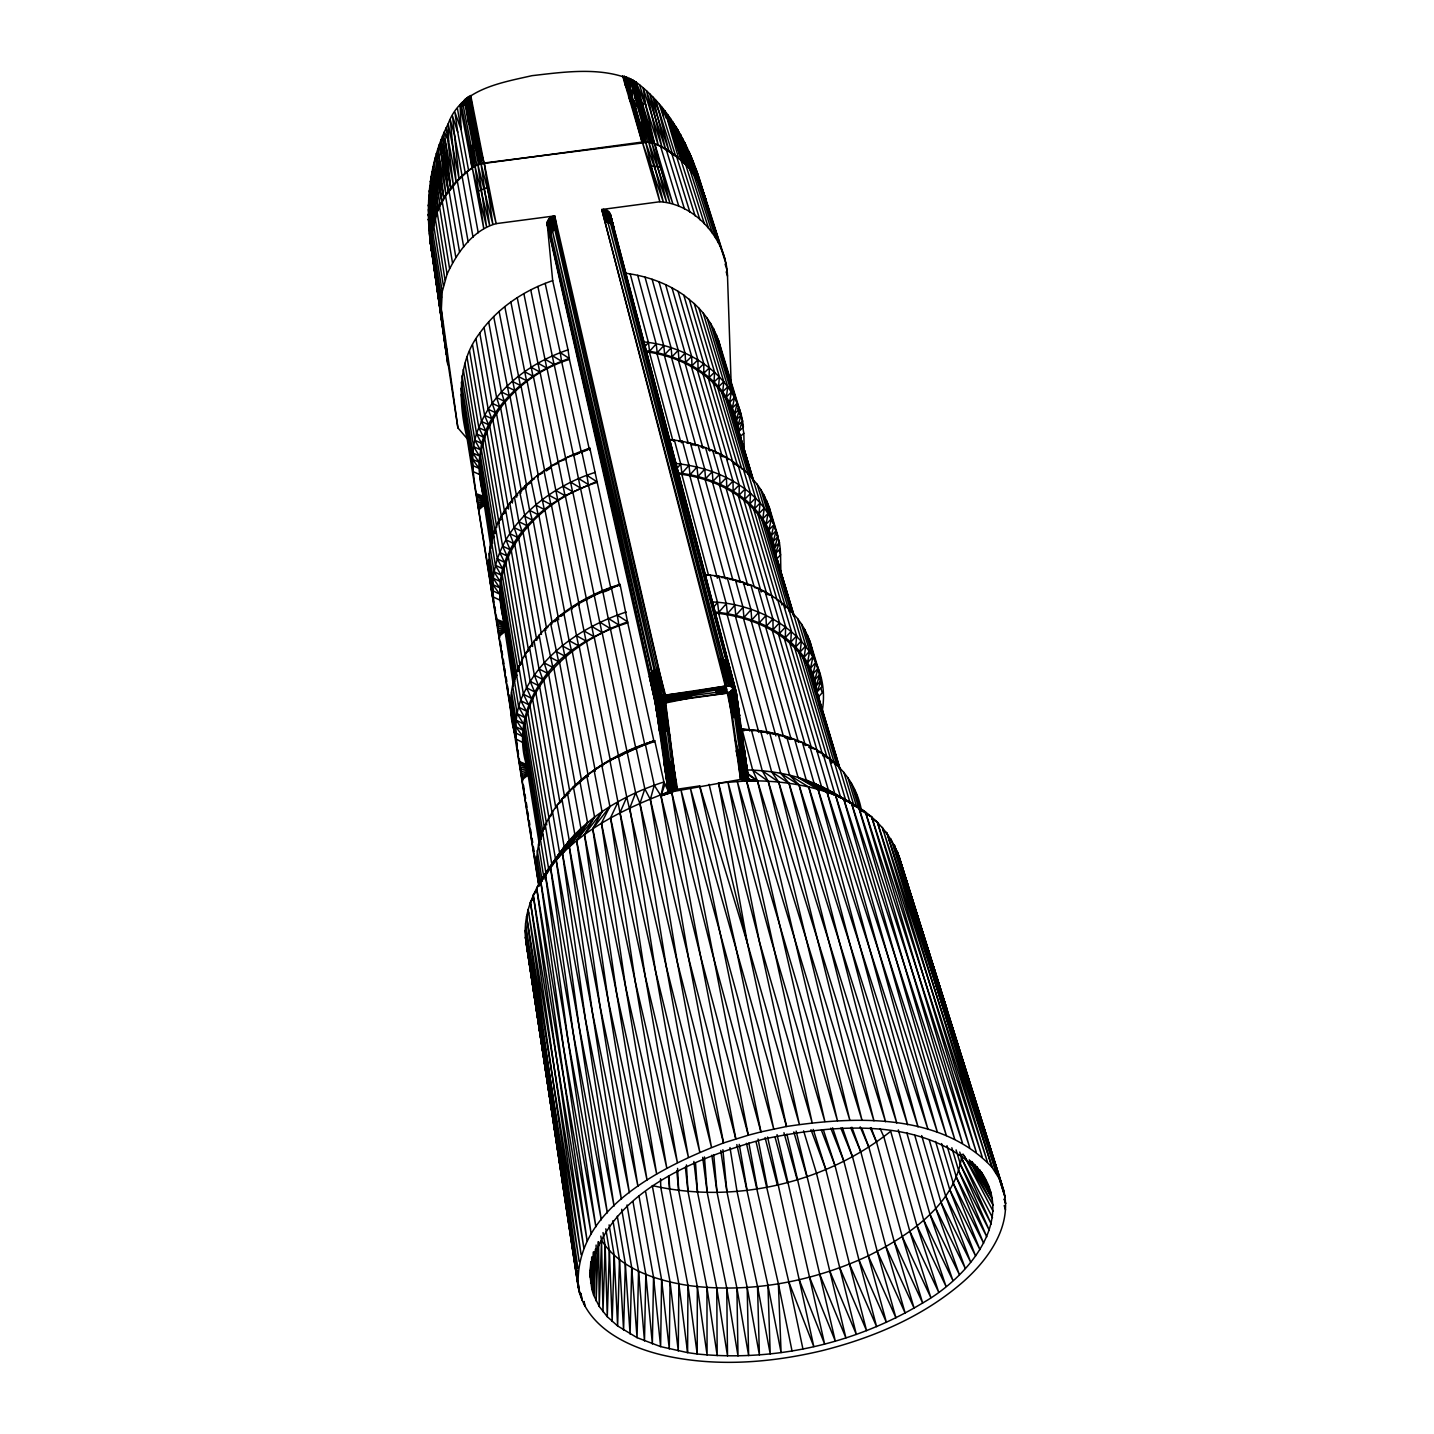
<?xml version="1.0" encoding="UTF-8"?>
<svg xmlns="http://www.w3.org/2000/svg" width="1434" height="1434" viewBox="0 0 1434 1434"><rect width="100%" height="100%" fill="white"/><g stroke="black" fill="none" stroke-linecap="round" stroke-linejoin="round"><path stroke-width="1.5" d="M540.044 840.27L527.855 765.057C507.044 697.085 568.456 640.962 627.733 622.84L620.062 584.391C557.647 602.943 493.117 662.132 514.788 733.419L515.218 736.915L499.014 636.445C495.465 602.477 482.344 567.828 493.224 534.201C507.994 491.288 548.093 462.071 589.858 448.197L619.56 585.95L620.062 584.391M539.399 885.674C521.564 813.508 593.604 758.658 654.764 740.786L663.888 781.978L668.907 792.285L740.553 779.451L746.558 780.938C804.205 779.433 878.074 796.712 899.369 857.568L947.39 1010.665L897.146 851.187L1001.9 1184.663L890.926 838.908L992.077 1167.348L999.301 1178.712M643.131 107.335L643.131 102.997M676.758 1170.736L678.694 1190.632L697.318 1286.621L697.211 1353.983C775.113 1361.941 855.704 1343.497 922.654 1302.986C965.835 1278.501 1016.168 1222.091 980.981 1171.614L986.251 1181.383L980.748 1171.972M822.202 711.192C833.333 646.662 769.664 604.019 712.178 601.957M476.769 164.856L478.508 164.175L465.136 99.304L465.1 104.664L476.769 164.856C447.229 182.584 426.902 217.914 431.921 252.796C424.554 209.543 428.121 163.279 448.233 123.754C460.637 89.016 500.663 82.831 531.942 75.679C565.821 71.808 604.467 66.018 635.925 81.989C674.93 111.458 695.544 158.618 706.801 204.883L697.462 173.819L697.982 180.325M600.81 1236.072L601.527 1240.428C620.492 1268.947 655.697 1280.347 687.944 1285.42L687.603 1352.638L697.211 1353.983L687.944 1285.42L669.624 1189.288L668.477 1176.005M462.089 175.808L454.56 135.101L450.312 119.882L456.12 181.76L448.627 141.124L444.379 131.803L450.742 188.069L440.919 140.173L440.83 150.893L445.956 194.683L437.872 148.867M594.088 1251.828L593.694 1295.296L599.251 1306.464L607.281 1316.717L617.624 1325.948L637.054 1337.653L660.626 1346.616L687.603 1352.638L678.856 1283.878L660.805 1187.603L660.518 1178.712M678.856 1283.878L678.282 1350.953L670.072 1281.996L652.273 1185.577C734.136 1204.345 824.944 1183.444 890.711 1131.283L916.953 1225.711L938.643 1292.088L909.801 1231.232L883.846 1136.821L880.207 1128.701M624.471 273.105C645.587 275.669 666.326 282.839 683.785 295.117L703.825 363.716L703.753 373.27C722.557 386.965 736.359 408.134 738.779 431.526L743.386 427.081C738.438 377.465 688.894 345.755 642.522 341.794M668.154 439.36C690.758 441.636 713.164 448.501 732.254 461.031L739.245 484.925L739.137 495.053C759.715 509.213 774.88 532.408 775.651 557.79M705.833 574.64C728.866 576.809 751.757 583.315 771.546 595.504L779.504 622.768L779.397 633.541C800.602 647.2 816.771 670.467 817.111 696.261M670.072 1281.996L669.284 1348.946L661.612 1279.773L645.676 1191.977M661.612 1279.773L660.626 1346.616L653.528 1277.21L638.972 1195.884M577.526 1281.548L525.418 937.244L578.35 1287.929C573.044 1209.579 662.042 1166.702 723.525 1142.952L688.553 957.948L660.949 795.798L663.888 781.978C628.325 793.45 594.142 812.182 569.262 840.539C547.985 868.538 522.496 899.745 525.418 937.244L578.35 1287.929C586.255 1326.629 626.533 1346.418 661.576 1354.879C714.114 1367.211 769.323 1363.142 821.485 1350.81C872.894 1337.958 923.442 1316.609 963.63 1281.404C988.653 1259.142 1012.225 1226.016 1003.8 1190.794L899.369 857.568L924.643 940.632M441.815 201.567L435.237 157.83L436.42 157.758L443.805 198.089L438.535 154.298L436.492 153.313L441.815 201.567L434.072 162.383L439.987 205.08L433.014 166.989L438.32 208.647L431.24 176.31L436.832 212.25L430.523 181.025L431.042 185.416M653.528 1277.21L652.362 1343.945L645.82 1274.324L633.003 1201.674M592.493 1256.758L591.866 1289.399L593.694 1295.296L595.379 1249.157M552.484 811.554L559.618 853.14L536.657 888.076L563.454 1047.107L595.881 1226.823L568.007 1040.026L545.279 874.005C574.55 832.258 622.141 809.529 668.334 791.927L655.75 705.116L656.79 700.706L660.357 697.067L665.501 695.149L725.335 686.115C729.942 685.237 735.929 687.711 736.305 692.927L739.586 715.745L732.595 717.717L741.36 779.361M431.24 245.501L429.77 237.578L447.767 364.523L446.673 348.767M645.82 1274.324L644.493 1340.969L638.542 1271.116L627.034 1204.972M638.542 1271.116L637.054 1337.653L631.713 1267.602L621.693 1209.292M631.713 1267.602L630.082 1334.05L625.349 1263.766L617.283 1216.193M625.349 1263.766L623.593 1330.143L619.488 1259.644L612.945 1220.657M619.488 1259.644L617.624 1325.948L614.164 1255.234L609.109 1224.869M590.754 1261.956L590.216 1277.12L591.866 1289.399L593.264 1252.097M614.164 1255.234L612.175 1321.467L609.378 1250.556L605.793 1228.83M603.015 1232.559L605.148 1245.608L602.979 1311.716L601.527 1240.428L599.251 1306.464L598.57 1241.719M609.378 1250.556L607.281 1316.717L605.148 1245.608M689.198 299.222L709.4 367.821L709.077 377.5L714.598 372.213L694.235 303.596L683.785 295.117M733.957 464.15L738.044 465.136L745.088 489.03L744.73 499.283L750.538 493.421L743.457 469.527L732.254 461.031M860.794 810.282L871.639 816.842L982.182 1156.88L882.412 827.4L992.077 1167.348C940.507 1112.569 855.13 1116.154 786.531 1126.497L747.401 943.231L718.488 783L746.558 780.938L748.584 779.755L736.305 692.927L728.597 663.404L724.385 659.873L719.312 659.317L601.778 209.507L659.855 201.746C696.135 204.13 726.536 240.195 727.504 276.045L731.197 384.993M598.265 1241.611L596.15 1300.979L596.114 1245.053M777.64 599.591L785.671 626.837L785.276 637.736L791.389 631.211L783.305 603.947L771.546 595.504L766.168 594.16M590.826 1261.795L590.216 1277.12L591.005 1261.687M590.7 1283.34L591.722 1257.044M441.941 315.032L431.777 247.096L432.566 229.781L437.191 212.555L447.085 274.181L442.228 291.694L441.349 309.278L457.894 427.87L467.126 438.643L538.861 886.104M467.126 438.643C458.772 403.617 456.496 363.143 479.798 333.047C497.437 308.113 523.966 290.385 552.682 280.634L547.107 222.682L549.527 218.165L554.671 215.817L666.326 701.602L727.307 693.16L732.595 717.717L730.121 694.755C738.671 693.124 732.81 688.177 727.916 693.554L727.683 691.869L726.662 693.088L691.6 697.641L665.681 702.965L676.723 789.345L671.757 792.5L660.949 795.798L654.263 785.24L645.3 744.013L609.862 760.289L620.008 812.702L645.246 976.429L677.368 1162.454L635.28 981.824L601.438 823.116L609.916 806.535L601.778 765.129L626.712 751.506L653.976 740.661L654.047 741.683L644.834 744.927L619.022 625.959M489.46 572.345L492.955 598.39L478.705 509.877C474.887 482.631 467.376 454.13 478.831 427.69C494.067 389.385 529.845 362.677 568.043 349.86L552.682 280.634M714.598 372.213L714.024 382L719.402 376.855L698.914 308.202L694.235 303.596M674.446 463.343C701.889 466.032 729.368 475.335 750.538 493.421L749.91 503.8L755.557 498.082L748.44 474.188L743.457 469.527M491.091 541.693L483.796 496.451C464.562 434.771 512.655 376.981 569.406 359.432L568.043 349.86M791.389 631.211L790.708 642.217L796.659 635.836L788.539 608.59L783.305 603.947M513.462 685.99L500.251 600.29L493.439 597.028C486.825 536.298 542.124 489.066 595.218 472.378M612.874 225.228L609.163 212.071L733.527 687.908L607.191 210.457L730.623 686.438L722.808 659.461L604.628 209.561L721.087 659.264L727.163 685.954L719.312 659.317L727.63 693.321C730.3 692.174 732.935 696.332 736.359 693.07L610.31 214.222L607.191 210.457L603.212 209.436L605.775 222.091L611.063 223.453L613.788 227.486L610.31 214.222L613.447 226.303L609.862 213.092L736.054 691.493M513.999 681.419L504.445 622.374C484.387 557.683 538.539 500.341 596.669 482.523M538.969 885.549L522.012 779.809C518.068 751.398 509.805 721.32 523.41 694.181C542.661 652.703 583.961 625.959 626.192 612.031M687.944 1285.42C749.211 1293.719 812.451 1281.853 868.251 1255.861C909.389 1235.319 956.173 1203.843 961.981 1154.262M438.535 154.298L439.342 144.493L448.286 191.349L442.586 135.943L445.866 144.314L453.359 184.878L446.261 127.734L446.727 132.071M719.402 376.855L718.559 386.768L723.812 381.749L703.216 313.06L698.914 308.202M750.538 493.421L755.557 498.082L754.66 508.568L760.163 502.993L733.563 414.085C720.406 377.662 682.459 356.367 645.587 351.706M796.659 635.836L795.673 646.985L801.463 640.729L770.148 536.083C756.202 498.351 715.709 478.042 677.69 473.829M676.723 789.345L665.43 704.56L656.557 705.295L655.93 704.13L659.622 731.358L655.75 705.116L547.089 223.919L549.957 236.054L551.929 231.376L556.894 228.651L554.671 215.817M723.812 381.749L722.664 391.751L727.791 386.857L707.105 318.151L703.216 313.06M755.557 498.082L760.163 502.993L758.944 513.587L764.322 508.12L757.116 484.226L748.44 474.188M601.778 209.507L725.335 686.115L665.752 696.332L659.497 699.81L665.358 731.304L673.675 790.743M801.463 640.729L800.136 651.986L805.8 645.838L797.591 618.61L788.539 608.59M665.358 731.304L662.347 704.972L666.272 699.111L726.536 688.069L715.423 688.177L716.498 693.877L726.429 691.564L726.178 690.041L715.978 690.829M590.414 1270.739C606.994 1192.568 694.809 1158.152 763.784 1139.044C835.466 1124.113 929.375 1115.24 982.864 1175.862L980.766 1171.936M727.791 386.857L726.339 396.967L731.358 392.163L710.583 323.421L707.105 318.151M760.163 502.993L764.322 508.12L762.763 518.821L768.015 513.462L760.791 489.568L757.116 484.226M805.8 645.838L804.115 657.202L809.636 651.179L801.409 623.951L797.591 618.61M565.821 458.002L579.408 452.768M655.75 705.116L649.459 676.579L652.111 671.56L658.385 668.441L553.237 216.104L496.164 223.632C472.682 230.067 456.801 253.065 447.085 274.181M731.358 392.163L729.565 402.362L734.495 397.648L713.648 328.87L710.583 323.421M764.322 508.12L768.015 513.462L766.097 524.27L771.259 519L764.017 495.088L760.791 489.568M809.636 651.179L807.557 662.651L812.97 656.7L804.725 629.49L801.409 623.951M734.495 397.648L732.344 407.937L737.184 403.295L734.656 413.673L739.424 409.084L736.502 419.517L741.199 415L718.506 340.216L713.648 328.87M771.259 519L768.965 529.881L774.019 524.683L768.015 513.462M812.97 656.7L810.497 668.262L815.803 662.418L812.917 674.052L818.133 668.262L814.781 679.967L819.925 674.249L809.869 641.052L804.725 629.49M594.16 595.325L619.488 584.929L602.674 590.88L570.893 607.819L578.583 645.784C539.041 670.359 511.956 718.398 526.547 765.254L539.417 844.895M726.662 693.088L726.429 691.564L716.247 692.335L666.272 699.111L665.161 700.294L663.87 704.775L675.145 789.901M654.263 785.24L650.337 799.491L677.278 962.053L711.497 1147.343L666.272 966.516L626.748 797.089L618.305 755.736M589.858 448.197L581.344 452.212L587.402 449.989M741.199 415L737.883 425.486L742.525 421.004L716.301 334.463M778.088 536.495L774.557 547.573L779.415 542.554L774.019 524.683L771.313 535.653L776.296 530.526L773.177 541.568L778.088 536.495L769.036 506.614L764.017 495.088M819.925 674.249L816.125 686.008L821.216 680.325L807.557 635.19M636.051 747.58L644.834 788.861L639.94 803.542L666.272 966.516L699.774 1152.076L655.589 971.302L620.008 812.702L626.748 797.089M658.098 704.381L657.847 703.395L665.394 704.13C654.764 707.231 658.618 698.914 666.021 697.659L725.622 687.28M672.349 791.855L660.877 705.134C660.698 702.624 664.498 698.25 666.523 700.617L691.6 697.641L691.08 694.594L690.543 691.923L665.501 695.149L664.301 696.153L690.812 693.196M602.262 633.254L635.656 792.823L639.94 803.542L677.278 962.053L723.525 1142.952L748.297 1135.208L700.043 954.219L660.949 795.798L664.91 784.273M663.96 731.43L659.371 704.417L662.114 700.348L666.272 699.111L662.024 701.154L659.532 705.241C677.583 850.954 708.719 994.694 735.821 1138.901L688.553 957.948L650.337 799.491L644.834 788.861M738.779 431.526L742.525 421.004M779.415 542.554L775.418 553.685L780.239 548.702L779.415 542.554L766.76 500.771M821.216 680.325L816.932 692.138L821.987 686.51L819.441 678.139M691.08 694.594L666.021 697.659L661.002 700.617L658.708 704.399L658.26 702.499L661.164 698.448M635.656 792.823L629.831 807.951L655.589 971.302L688.374 1157.113L645.246 976.429L610.543 817.756L618.162 801.678M436.994 212.626L439.575 206.944L449.577 268.481M439.396 206.998L445.58 196.064L455.833 257.385M744.497 779.809L732.828 693.715L728.149 693.841L729.135 692.497M551.265 815.57L548.559 817.972L555.603 859.575L552.144 866.064L545.189 824.46M609.862 760.289L594.07 770.219L602.047 811.662L592.726 828.744L616.656 993.439L647.039 1180.003L608.052 999.606L576.647 840.754L587.546 822.632L579.838 781.136L586.739 775.561L594.572 817.039L584.463 834.642L608.052 999.606L637.933 1186.276L599.968 1005.969L569.316 847.082L580.967 828.44L573.403 786.908L585.879 777.228M666.021 697.659L659.497 699.81L656.521 704.237L668.585 792.124L660.949 795.798L671.058 792.518L667.061 762.046M536.782 889.725L533.233 895.174L583.781 1247.795L528.196 909.407L579.175 1261.597L525.597 923.496L577.382 1275.023L525.22 930.415L577.938 1268.373L526.601 916.469L528.788 912.849M666.864 731.143L662.347 704.972L660.447 702.14L660.5 700.366L662.92 698.627L662.114 700.348L659.497 699.81M532.767 898.58L530.419 902.291L581.128 1254.732L526.601 916.469M579.838 781.136L580.913 781.44L567.416 792.859L574.855 834.409L562.486 853.606L585.413 1019.233L614.075 1206.102L579.013 1026.063L550.459 867.086L564.171 846.777L556.948 805.209L561.16 801.714M567.685 794.382L561.931 798.971L569.262 840.539L556.213 860.275L579.013 1026.063L607.353 1212.931L573.206 1033.018L545.279 874.005L564.171 846.777M559.618 853.14L540.672 881.014L563.454 1047.107L591.167 1233.832L559.529 1054.223L533.233 895.174L536.925 889.976M445.4 196.1L457.428 180.935L467.072 171.919L478.239 232.756M555.603 859.575L540.672 881.014L568.007 1040.026L601.294 1219.85L573.206 1033.018L550.459 867.086L569.262 840.539M542.608 879.616L536.657 888.076L587.115 1240.822L530.419 902.291L532.964 898.742M544.992 876.228L548.577 871.155M574.855 834.409L556.213 860.275L585.413 1019.233L621.424 1199.362L592.403 1012.529L569.316 847.082L587.546 822.632M580.967 828.44L562.486 853.606L592.403 1012.529L629.383 1192.747L599.968 1005.969L576.647 840.754L594.572 817.039M673.442 441.331L674.374 440.077L668.907 440.202M602.047 811.662L584.463 834.642L616.656 993.439L656.664 1173.908L625.744 987.506L601.438 823.116M471.822 131.838L469.581 119.47L473.794 115.58M609.916 806.535L592.726 828.744L625.744 987.506L666.792 1168.065L635.28 981.824L610.543 817.756M735.463 717.179L731.555 694.504L728.364 694.199L729.637 692.909L734.961 693.715L747.562 780.598L757.457 780.885L862.031 1120.33L778.716 782.086L771.617 771.833L760.629 731.089L740.733 729.261C791.532 730.336 852.316 755.646 861.637 811.519M459.561 252.061L448.985 190.865L452.947 185.811L463.684 246.917M681.437 442.765L682.494 441.421L688.965 465.369L690.041 474.726C707.5 478.275 724.493 484.817 739.137 495.053L745.088 489.03M691.349 696.099L666.523 700.617C660.321 705.689 664.784 691.278 665.681 702.965L661.002 700.617L662.418 704.417M713.756 606.958L717.538 602.459L710.242 575.052L704.345 574.944M745.913 780.49L733.473 693.518L730.784 690.794L736.359 693.07L739.514 715.924L735.732 691.797L748.261 780.204L757.457 780.885L837.456 1120.671L737.255 781.315L812.164 1122.732L759.375 941.529L718.488 783M714.974 576.109L718.882 576.307L726.267 603.696L718.793 612.354L714.383 611.906M676.472 468.99L680.738 464.042L674.374 440.077M664.802 697.426L665.752 696.332M644.422 347.118L648.455 342.565L630.207 273.894M721.481 577.472L727.307 577.956L734.782 605.309L727.432 613.68L718.793 612.354L717.538 602.459M688.965 465.369L681.921 473.31L677.78 472.808M665.286 698.716L660.877 705.134M729.709 579.336L735.463 579.981L743.045 607.335L735.821 615.401L727.432 613.68L726.267 603.696M818.456 696.942L822.238 692.747L820.965 688.571M637.7 275.31L656.198 343.945L649.566 351.258L643.705 350.434M686.832 442.998L690.417 443.142L696.978 467.09L690.041 474.726L681.921 473.31L680.738 464.042M735.75 581.308L743.35 582.383L751.022 609.719L743.941 617.516L735.821 615.401L734.782 605.309M743.421 583.871L750.932 585.162L758.676 612.461L751.739 620.008L743.941 617.516L743.045 607.335M691.457 444.755L698.125 445.257L704.757 469.187L697.946 476.536L696.978 467.09M754.463 587.546L758.174 588.263L765.989 615.562L759.231 622.876L751.739 620.008L751.022 609.719M645.013 277.103L663.781 345.719L657.22 352.728L649.566 351.258L648.455 342.565M761.4 590.916L765.057 591.722L772.944 619.004L766.348 626.102L759.231 622.876L758.676 612.461M779.504 622.768L773.069 629.651L766.348 626.102L765.989 615.562M785.671 626.837L779.397 633.541L773.069 629.651L772.944 619.004M457.894 427.87L448.197 364.469M701.172 447.265L705.564 447.713L712.268 471.643L705.6 478.723L704.757 469.187M652.111 279.254L671.13 347.853L664.695 354.592L657.22 352.728L656.198 343.945M708.378 449.953L712.716 450.545L719.51 474.457L712.967 481.286L712.268 471.643M715.297 453.019L719.581 453.718L726.429 477.63L720.029 484.226L719.51 474.457M776.977 558.615L780.58 554.922L780.239 548.702M658.995 281.763L678.246 350.362L671.919 356.833L664.695 354.592L663.781 345.719M721.876 456.406L726.088 457.213L733.007 481.107L726.769 487.506L726.429 477.63M739.245 484.925L733.15 491.109L733.007 481.107M665.125 698.286L663.1 701.728L665.43 703.718L658.152 701.441M478.705 509.877L484.997 504.535M665.627 284.631L685.093 353.212L678.891 359.432L671.919 356.833L671.13 347.853M468.183 241.97L457.285 180.953L462.089 176.31L473.041 237.237M735.499 691.959L728.508 694.576L732.864 694.235M671.99 287.804L691.654 356.385L685.595 362.39L678.891 359.432L678.246 350.362M678.049 291.317L697.91 359.898L691.977 365.706L685.595 362.39L685.093 353.212M703.825 363.716L698.035 369.327L691.977 365.706L691.654 356.385M543.289 834.427L540.098 837.51L546.211 874.74M709.4 367.821L703.753 373.27L698.035 369.327L697.91 359.898M499.014 636.445L505.718 630.978M674.607 126.21L686.976 165.878L684.305 163.135L671.937 123.414L673.03 122.356L686.976 165.878L693.267 173.299L712.304 233.007M739.209 437.621L743.798 433.229L742.131 422.905M730.659 694.307L729.386 694.056L735.122 691.331C728.687 690.13 732.72 689.521 734.961 693.715L746.558 780.938L824.873 1121.496L771.295 940.256L727.898 782.014L759.375 941.529L799.365 1124.399L747.401 943.231L699.667 785.904L677.547 789.184L672.779 761.49L675.934 789.578L671.237 761.705L674.392 790.295L669.75 761.866L672.976 791.263L668.334 761.974L671.757 792.5L711.712 950.867L760.952 1131.91L786.531 1126.497L690.292 787.804L760.952 1131.91L748.297 1135.208L680.989 790.009L773.715 1129.006L735.445 945.364L699.667 785.904M522.012 779.809L529.218 774.235M554.797 621.711L557.844 618.95L556.984 618L569.423 609.701M478.49 508.443L484.889 503.818M521.815 663.512L518.714 666.147L523.41 694.181L528.554 704.668L520.793 700.67L516.15 672.618M727.02 692.443L729.386 692.694M496.11 531.871L493.224 534.201L497.311 558.812L502.545 568.706L500.072 581.487L500.251 600.29M561.106 616.315L564.369 613.68M498.763 634.85L505.593 630.171M528.626 650.803L525.4 653.348L530.186 681.365L534.577 691.869L526.529 687.746L521.797 659.712M466.946 171.901L474.941 166.021L484.226 162.992L496.164 223.632L480.999 163.619L489.586 225.335L474.941 166.021L483.742 228.508L472.252 167.76L486.538 226.751L477.881 164.641L492.812 224.278L484.226 162.992L648.76 142.181L654.746 143.741L672.671 203.252L651.843 142.755L666.487 201.692L645.569 141.984L659.855 201.746L642.342 142.217L663.189 201.513L648.76 142.181L669.678 202.266L654.603 143.812L660.59 146.393L678.694 205.904M501.416 519.233L498.423 521.492L502.581 546.067L507.044 555.98L502.545 568.706L495.411 565.247L491.36 540.618M532.803 644.583L529.487 647.092L534.344 675.073L538.395 685.577L530.186 681.365M521.725 778.035L529.074 773.338M504.804 513.014L501.739 515.236L505.933 539.793L510.056 549.706L507.044 555.98L499.695 552.413L495.572 527.82M539.148 637.27L534.075 640.944L539.005 668.907L542.715 679.375L534.344 675.073M431.777 247.096L448 364.666M508.658 506.919L505.521 509.088L509.787 533.609L513.569 543.504L510.056 549.706L502.581 546.067M586.739 775.561L601.778 765.129M478.221 506.811L484.746 502.993M546.175 470.961L551.265 467.52L550.979 466.193L558.382 463.2L540.188 372.858M512.96 500.932L509.769 503.065L514.089 527.551L517.566 537.409L513.569 543.504L505.933 539.793M710.242 575.052L704.757 575.339M717.609 577.167L718.882 576.307M725.855 578.906L727.307 577.956M539.13 634.939L544.131 662.884L552.861 667.402L544.651 629.096L548.182 626.783M662.347 704.972L663.655 702.015L664.928 702.66M576.773 605.112L571.306 608.661L570.893 607.819M431.616 241.342L441.349 309.278M517.728 495.124L514.447 497.186L518.839 521.653L522.048 531.458L517.566 537.409L509.787 533.609M498.476 633.039L505.449 629.275M549.742 657.023L558.651 661.666L550.602 623.432L557.844 618.95M728.741 693.214L734.692 690.74L731.143 690.381L734.047 693.339L736.682 716.91M514.089 527.551L522.048 531.458L526.959 525.669L519.574 491.468L526.278 487.488L525.113 485.947L530.239 483.079M431.867 235.57L431.401 241.486L441.188 303.434M660.949 795.798L669.857 792.482L665.053 762.028L668.907 792.285L660.949 795.798L669.337 792.393L657.346 705.331L670.431 792.518L660.949 795.798L668.172 791.711L663.978 761.812L668.585 792.124M521.42 776.027L528.913 772.334M478.078 191.134L487.452 187.424M432.566 229.781L431.67 235.696L441.493 297.573M592.17 596.365L578.404 603.122L586.022 640.998L578.583 645.784L569.119 640.622L563.759 612.784M534.541 478.813L531.028 480.641L538.108 514.663L526.959 525.669L518.839 521.653M623.736 754.141L618.663 756.686L594.268 637.413M477.952 504.983L484.62 502.097M525.113 485.947L529.63 510.361L538.108 514.663L544.293 509.5L537.338 475.568L542.697 472.987M482.075 159.658L473.578 121.065L471.607 117.212L472.378 121.46L471.248 121.998L479.225 163.243M433.677 223.991L432.351 229.888L442.228 291.694M627.106 752.438L635.854 748.512L610.526 629.436M551.265 467.52L543.988 470.746L550.853 504.589L544.293 509.5L535.653 505.037M498.19 631.068L505.306 628.289M573.457 455.546L579.372 453.054M604.323 591.794L609.342 589.732M637.646 747.795L643.041 745.644M521.098 773.876L528.752 771.259M565.785 459.203L558.256 461.945L564.996 495.608L550.853 504.589L542.034 499.928M660.59 146.393L676.507 156.27L695.096 215.853M665.788 700.079L662.544 701.441L663.512 703.467L665.43 703.718M645.3 744.013L654.764 740.786M665.43 704.56L662.777 703.359L662.024 701.154L663.046 700.975L661.217 699.738L659.873 701.047L660.823 704.435M478.508 164.175L642.073 142.074C658.511 140.908 672.564 153.133 684.305 163.135L664.892 110.956L678.551 157.955M477.665 503.065L484.459 501.129M465.136 99.304L468.864 124.256L466.964 103.929L468.9 103.32L467.896 97.154L470.872 102.889L482.111 163.171L476.608 142.97L480.282 163.601L474.636 143.579M689.933 212.232L671.488 152.685L666.003 149.423L681.222 160.142L689.611 168.674L708.557 228.347M497.867 629.006L505.144 627.25M442.192 201.477L452.499 262.87M790.421 739.424L784.541 737.327L786.674 736.807L798.075 777.443L818.097 789.507L927.977 1129.418L835.663 795.583C809.941 777.103 777.927 770.703 746.827 769.915M716.247 692.335L726.644 689.413L715.709 689.431M818.097 789.507L907.614 1124.758L799.025 784.972L789.56 775.185L778.286 734.513L759.07 731.286L760.629 731.089M520.757 771.635L528.572 770.13M789.56 775.185L808.74 787.033L896.77 1123.037L789.023 783.322L780.741 773.32L769.592 732.613L767.853 732.899L778.286 734.513M527.855 765.057L519.305 761.49M527.963 765.899L519.538 763.175M528.088 766.849L519.807 765.093M528.25 767.907L520.094 767.172M528.411 769L520.417 769.377M504.445 622.374L496.469 619.291M504.571 623.216L496.702 620.94M504.696 624.149L496.971 622.804M504.84 625.152L497.257 624.812M504.983 626.192L497.562 626.891M483.796 496.451L476.321 493.744M483.903 497.275L476.554 495.375M484.029 498.172L476.805 497.168M484.172 499.14L477.074 499.086M484.316 500.125L477.361 501.075M699.935 219.76L681.007 160.178L685.577 164.283L704.417 223.937M729.888 693.142L734.011 693.966L737.739 716.642M771.617 771.833L789.023 783.322L873.951 1120.814L768.194 781.261L762.261 770.757L751.416 729.978L750 730.067L753.621 730.551M689.611 168.674L685.362 164.301M650.839 165.806L660.554 166.971M678.874 441.385L682.494 441.421M742.274 748.781L747.096 780.777L757.457 780.885L752.689 770.076L742.005 729.243M693.267 173.299L696.548 178.103L715.656 237.883M624.83 84.947L624.292 76.253L627.949 82.76L635.567 84.086L652.846 143.006L632.735 79.838L633.469 93.21M747.096 780.777L743.117 748.512L747.956 780.419L757.457 780.885L746.146 772.263M696.548 178.103L699.433 183.122L718.613 242.938M730.3 693.697L732.147 693.913L730.354 691.869L735.033 692.981L732.38 689.969L730.354 691.869L735.409 692.819M740.733 729.261L751.416 729.978M740.661 730.3L744.336 730.623M699.433 183.122L704.022 193.608L724.977 259.034M747.956 780.419L743.708 748.243L748.476 779.988L757.457 780.885L745.895 773.141M714.275 612.945C755.216 616.638 801.445 637.736 813.526 680.361L840.234 769.431M759.07 731.286L769.592 732.613M748.476 779.988L744.049 748.01L748.584 779.755L757.457 780.885L748.512 779.307L745.608 774.36M664.462 703.61L658.26 702.499M757.457 780.885L748.512 779.307M778.429 735.301L786.674 736.807M721.159 248.154L701.692 188.248L705.707 199.039L707.84 210.189M629.831 100.989L631.014 101.24L642.342 139.654M784.541 737.327L792.679 739.048M567.416 792.859L569.119 793.253M703.771 193.554L705.707 199.039M796.372 741.055L802.395 742.489L814.028 783.054L843.819 799.168L954.721 1139.223L858.733 807.378L814.028 783.054M573.403 786.908L574.765 787.266M803.757 744.3L809.672 745.841L821.413 786.37L843.819 799.168L937.424 1132.322L827.077 792.357L806.249 780.06L794.723 739.46M808.776 747.311L816.538 749.534L828.368 790.026L865.437 811.967L976.249 1152.022L877.303 821.987L871.854 818.617M817.237 751.757L822.973 753.531L834.893 793.988L840.916 798.254L828.924 757.815L823.277 755.951M666.147 702.409L665.663 701.172L665.896 702.66L664.211 702.302L665.537 703.323M830.716 761.078L834.409 762.386L845.827 800.674M664.749 702.965L658.78 700.599L659.371 704.417M734.567 693.16L730.175 692.514L731.412 694.11M491.002 548.433L479.673 474.546L473.274 471.678L461.856 400.606M461.067 388.291L472.521 459.274L478.974 462.214L479.673 474.546M463.272 369.524L474.905 440.31L481.573 443.357L478.974 462.214L472.844 452.965L461.354 382.071M462.089 375.798L473.632 446.637L480.211 449.667L474.905 440.31M472.844 452.965L479.35 455.958L473.632 446.637M467.018 357.066L478.831 427.69L485.714 430.845L481.573 443.357L476.626 433.982L464.921 363.286M476.626 433.982L483.401 437.083L478.831 427.69M469.563 350.918L481.501 421.453L488.51 424.679C504.66 392.504 535.814 370.008 569.316 358.428L560.246 352.674L545.189 283.376M472.539 344.841L484.62 415.304L491.754 418.603L488.187 409.246L475.963 338.872M488.187 409.246L495.465 412.651L492.185 403.33L479.798 333.047M492.185 403.33L499.624 406.826L496.612 397.559L484.047 327.364M496.612 397.559L504.212 401.179L501.452 391.966L488.671 321.861M501.452 391.966L509.213 395.712L493.69 316.555M488.743 559.816L492.722 584.48L499.624 587.815L493.117 578.099L489.119 553.452M497.311 558.812L504.535 562.325L499.695 552.413M489.998 547.035L494.013 571.682L501.058 575.106L495.411 565.247M493.117 578.099L500.072 581.487L494.013 571.682M506.686 386.553L514.609 390.46L499.086 311.447M512.279 381.372L520.381 385.423L504.804 306.589M524.019 515.917L532.337 520.076L529.63 510.361M523.607 742.937L516.294 739.173L511.777 711.103M518.248 376.407L526.511 380.655L510.863 301.982M798.075 777.443L827.077 792.357L918.029 1126.909L808.74 787.033M539.005 668.907L547.555 673.317L544.131 662.884M523.41 694.181L531.297 698.25L526.529 687.746M628.558 96.849L633.774 100.505L636.248 106.528M514.107 679.107L518.714 707.177L526.368 711.121L520.793 700.67M512.583 685.595L517.154 713.666L524.719 717.574L518.714 707.177M511.597 692.066L516.15 720.137L523.607 724.009L517.154 713.666M511.131 698.483L515.666 726.572L523.069 730.39L516.15 720.137M806.249 780.06L835.663 795.583L946.35 1135.603L851.509 803.112L828.368 790.026M555.783 651.341L564.871 656.127L556.984 618M524.557 371.711L532.982 376.156L517.226 297.645M562.253 645.874L571.539 650.839L569.119 640.622M548.774 495.088L557.772 499.946L550.979 466.193M531.172 367.283L539.74 371.962L523.858 293.612M555.836 490.518L564.996 495.608L596.58 481.519L586.9 475.317L581.648 451.118M576.36 635.638L586.022 640.998L610.239 628.468L627.644 621.818L617.301 615.132L611.278 587.456M821.413 786.37L851.509 803.112L962.501 1143.185L865.437 811.967L852.244 804.582M867.767 814.691L871.639 816.842L969.689 1147.451L858.733 807.378L834.893 793.988M871.764 818.922L877.303 821.987L987.452 1161.988L886.947 833.046L883.308 830.644M883.111 830.895L886.947 833.046L996.021 1172.94L894.332 844.967L945.024 1004.427M538.073 363.161L546.784 368.072L530.741 289.865M583.961 630.924L593.784 636.499L586.219 598.731M563.221 486.234L572.524 491.575L547.143 369.004M591.884 626.497L601.868 632.322L572.901 492.507M545.243 359.325L554.08 364.505L537.875 286.459M570.875 482.272L580.322 487.865L573.618 454.399M600.111 622.374L610.239 628.468L602.674 590.88M552.646 355.829L561.608 361.296L560.246 352.674M578.78 478.615L588.352 484.513L586.9 475.317M608.59 618.592L618.843 624.973L617.301 615.132M780.741 773.32L799.025 784.972L885.531 1121.711L778.716 782.086L762.261 770.757M666.595 702.194L666.326 701.602M752.689 770.076L768.194 781.261L849.86 1120.295L746.558 780.938L741.235 749.068L745.232 780.114L739.998 749.355L743.744 779.576L731.555 694.504M544.651 629.096L546.049 630.153M661.612 698.842L665.896 702.66M550.602 623.432L551.731 624.453M639.833 112.587L638.704 104.664L643.31 108.984L652.775 140.89M519.574 491.468L521.008 493.063M662.92 698.627C667.294 706.532 664.605 694.952 662.562 700.652L661.504 701.71L663.87 704.775L668.405 730.946M468.559 170.234L461.031 129.454L460.117 104.718L461.623 106.6L473.507 166.577L470.89 145.246L462.501 101.832M700.186 182.835L705.152 197.802L698.071 180.953L689.503 168.728L675.575 126.317L678.031 130.369L691.869 171.65L680.397 134.491L680.684 138.919M515.666 726.572L523.069 736.717L515.72 732.917L511.185 704.829M492.722 584.48L499.677 594.106L492.83 590.79L488.869 566.125M472.521 459.274L479.081 468.416L472.664 465.512L461.228 394.493M732.828 693.715C728.454 688.195 740.016 693.07 728.597 695.006L740.553 779.451L737.148 749.892L742.167 779.361L738.635 749.641L742.973 779.433M744.246 772.03L741.826 765.505M964.347 1155.965L993.099 1205.08L969.241 1159.837M970.657 1161.181L992.382 1198.967L973.65 1163.601M975.012 1164.605L991.019 1192.945L977.432 1167.473M979.547 1170.072L988.976 1187.083L979.53 1169.481M963.182 1154.155L993.135 1211.318M959.74 1152.058L961.658 1158.403L992.507 1217.627M956.084 1149.889L960.529 1164.659L991.235 1223.991L961.658 1158.403M951.817 1147.756L958.754 1170.951L989.335 1230.39L960.529 1164.659M946.978 1145.658L956.37 1177.26L986.789 1236.807L958.754 1170.951M941.564 1143.561L953.395 1183.57L983.652 1243.224L956.37 1177.26M935.595 1141.446L949.81 1189.826L979.906 1249.606L953.395 1183.57M929.34 1140.155L945.651 1196.064L975.586 1255.951L949.81 1189.826M921.668 1135.585L940.937 1202.212L970.71 1262.243L945.651 1196.064M649.387 142.163L629.401 78.081L647.594 141.948M914.749 1135.226L935.685 1208.27L965.297 1268.445L940.937 1202.212M906.754 1132.609L929.931 1214.222L959.346 1274.539L935.685 1208.27M673.46 126.497L673.03 122.356L686.976 165.878L667.688 114.666L681.491 160.5L664.892 110.956M537.338 475.568L538.037 477.002M898.329 1129.884L923.675 1220.047L952.911 1280.526L929.931 1214.222M625.959 82.831L622.625 75.877L642.073 142.074L624.292 76.253M916.953 1225.711L946.01 1286.388L923.675 1220.047M870.994 1127.662L876.568 1142.163L902.219 1236.574L930.845 1297.627L909.801 1231.232M466.964 103.929L466.498 98.175L468.9 103.32L480.336 162.4M861.942 1128.594L868.914 1147.308L894.242 1241.719L922.654 1302.986L902.219 1236.574M851.886 1127.214L860.92 1152.237L885.907 1246.666L914.103 1308.149L894.242 1241.719M842.35 1127.662L852.567 1156.933L877.232 1251.38L905.177 1313.114L885.907 1246.666M481.501 421.453L485.714 430.845L488.51 424.679L484.62 415.304M832.598 1127.823L843.927 1161.397L868.251 1255.861L895.945 1317.864L877.232 1251.38M629.239 97.189L631.014 101.24M823.349 1129.813L835.018 1165.591L859.002 1260.092L886.409 1322.381L868.251 1255.861M870.33 1127.913L876.568 1142.163M813.221 1129.418L825.841 1169.517L849.484 1264.071L876.604 1326.647L859.002 1260.092M860.185 1126.855L868.914 1147.308M803.596 1130.834L816.466 1173.173L839.75 1267.764L866.566 1330.662L849.484 1264.071M672.259 153.241L659.819 113.286L653.008 97.154L665.484 148.993L646.573 90.88L658.242 145.264L645.694 105.184L635.925 81.989L635.567 84.086L634.366 80.878L633.756 83.513L631.085 78.906L631.856 83.1M796.139 1131.103L829.82 1271.187L856.331 1334.409L839.75 1267.764M850.649 1127.572L860.92 1152.237M786.89 1134.115L819.728 1274.324L845.899 1337.886L829.82 1271.187M629.92 82.849L627.698 77.364L627.949 82.76L645.766 141.858L641.482 121.765M840.844 1128.02L852.567 1156.933M777.049 1134.635L809.511 1277.138L835.305 1341.077L819.728 1274.324M830.806 1128.199L843.927 1161.397M767.584 1137.019L799.186 1279.666L824.604 1343.981L809.511 1277.138M756.041 1141.679L788.79 1281.871L813.795 1346.598L799.186 1279.666M821.395 1130.135L835.018 1165.591M666.147 118.108L662.024 107.353L663.046 115.634L675.468 155.535M638.704 104.664L651.538 140.962M643.472 122.015L651.144 142.522L645.408 122.428M810.981 1129.705L825.841 1169.517M472.378 121.46L471.069 117.731L471.248 121.998L470.549 118.269M647.272 123.001L654.478 143.597L645.694 105.184L639.6 84.875M643.328 133.434L631.211 98.48L643.472 139.994M680.397 134.491L694.092 174.679L684.878 142.916L685.04 147.379M647.809 122.266L651.986 134.635M702.821 190.901L690.847 155.947L690.937 160.214M659.102 103.84L663.046 115.634M689.216 155.84L688.965 151.556L699.81 184.197L690.847 155.947L691.17 160.25M638.686 127.25L642.88 139.833M626.264 87.51L625.977 76.755L627.949 82.76M696.368 175.79L695.956 169.32L704.058 194.325M692.658 160.375L701.405 187.513M726.249 264.627L705.456 198.985M637.431 121.747L643.92 141.894L639.474 121.675M465.261 172.958L457.733 132.215L452.535 116.046L459.041 178.73L448.233 123.754L448.627 141.124M697.462 173.819L705.152 197.802M725.102 264.089L727.092 270.309M726.178 271.886L727.504 276.045M642.988 139.636L630.584 98.014L643.31 139.869M695.956 169.32L706.801 204.883M682.692 138.668L694.092 174.679M907.417 887.682L902.721 872.822L905.947 883.452M925.486 945.006L927.493 951.369M932.853 968.362L937.531 983.222M940.202 991.719L947.569 1015.075M951.584 1027.802L957.607 1046.838M962.949 1063.759L967.627 1078.565M970.298 1087.026L1005.037 1197.031L949.147 1017.064M733.563 414.085L754.051 482.111M770.148 536.083L794.328 616.387M603.212 209.436L607.227 222.127M704.829 200.384L706.747 206.442M901 864.075L1003.8 1190.794M677.135 129.114L689.503 168.728L678.031 130.369M670.395 118.466L671.937 123.414M688.965 151.556L698.071 180.953L684.878 142.916L685.255 147.182M954.202 1036.424L956.173 1042.841M962.77 1064.243L964.741 1070.678M970.011 1087.797L973.31 1098.498M925.952 944.881L948.932 1019.323M666.183 149.387L684.448 208.916M1004.194 1205.582L1005.503 1209.866M609.898 222.808L605.955 209.902L608.608 222.36M854.144 788.736L860.579 809.941M737.685 408.26L739.586 414.534M851.258 783.072L858.966 808.543M856.492 794.561L859.109 804.564M809.869 641.052L812.953 653.115M769.036 506.614L772.711 522.711M718.506 340.216L721.589 352.029M779.379 550.925L780.58 554.922L780.938 577.346M847.835 777.587L856.815 807.306M654.478 143.597L635.925 81.989L637.216 103.589M843.873 772.299L853.481 804.151M811.662 674.5L850.237 803.363M753.083 480.3L735.391 419.875M793.127 613.842L771.994 541.927M815.48 688.445L838.998 766.903M731.286 408.421L753.119 481.322M767.817 530.383L793.307 615.455M809.278 668.782L839.159 768.499M742.041 446.44L743.923 452.732M746.433 461.121L748.315 467.412M785.025 590.109L786.943 596.49M819.459 705.116L821.359 711.479M728.526 402.9L750.323 475.765M764.985 524.826L791.066 612.013M806.374 663.225L836.847 765.093M725.335 397.559L748.351 474.69M761.687 519.431L788.951 610.884M802.95 657.847L834.606 763.981M721.714 392.396L745.25 471.643M757.905 514.25L785.707 607.819M799.025 652.667L831.845 763.103M717.645 387.449L741.719 468.828M753.675 509.285L781.978 604.987M794.615 647.72L827.293 758.192M713.164 382.735L737.721 466.247M748.996 504.553L777.138 600.272M789.722 643.006L822.847 755.664M708.288 378.289L732.684 461.784M743.87 500.09L772.478 597.942M784.344 638.56L817.29 751.291M721.087 659.264L728.938 686.079L722.808 659.461M793.827 1131.928L806.876 1176.543M656.091 100.452L668.925 151.054L649.853 93.981L661.916 147.057L643.149 87.832L645.694 105.184M703.001 374.095L727.845 459.722M738.349 495.895L766.742 593.784M778.537 634.42L811.25 747.186M612.067 224.26L608.267 211.174L611.063 223.453M654.962 669.642L661.952 696.189L656.629 668.943L551.875 216.606L654.962 669.642L660.357 697.067L549.527 218.165L652.111 671.56L657.722 699.362L547.86 220.28L656.127 702.158L547.107 222.682L549.957 236.054M697.372 370.187L722.001 455.815M732.416 492.005L761.203 592.045M772.281 630.566L805.37 745.537M724.385 659.873L732.182 687.065L725.801 660.5M691.385 366.602L715.799 452.23M726.124 488.42L754.033 586.363M765.631 627.034L798.433 742.077M554.151 229.655L550.62 217.305L552.968 230.444M685.076 363.322L709.848 451.118M719.456 485.176L747.723 585.269M758.604 623.844L791.102 738.958M783.95 1132.717L797.143 1179.608M678.443 360.382L702.965 448.197M712.483 482.272L740.428 582.419M751.201 620.994L783.376 736.198M671.56 357.801L695.795 445.633M705.187 479.709L732.828 579.91M743.493 618.52L775.884 735.947M726.984 661.307L734.638 688.947L727.934 662.293M650.05 141.124L641.052 106.815M643.741 139.923L633.774 100.505M551.929 231.376L548.577 219.169L551.086 232.451M664.408 355.578L688.338 443.447M697.623 477.54L724.941 577.794M735.463 616.423L767.477 733.939M613.788 227.486L610.526 215.423L610.866 219.796M775.131 1137.449L787.266 1182.369M657.023 353.732L680.648 441.618M689.826 475.729L717.358 578.189M727.181 614.702L758.783 732.326M475.102 148.025L469.581 119.47L473.794 135.155L470.065 118.861M665.501 695.149L658.385 668.441L663.691 695.544L656.629 668.943M649.459 352.262L672.761 440.202M681.795 474.331L708.396 574.711M718.649 613.394L749.839 731.107M478.633 142.504L483.975 162.849L470.728 95.469L470.872 102.889L469.312 96.257L471.159 118.395M765.075 1137.592L777.3 1184.807M735.176 739.693L740.715 761.203M740.5 765.415L741.611 769.753M736.538 750.753L739.317 761.579M740.428 765.899L741.539 770.237M736.162 750.914L738.94 761.759M740.052 766.097L741.163 770.434M550.459 233.599L547.358 221.463L550.082 234.817M652.111 671.56L658.923 698.125L653.438 670.52M650.194 673.962L656.79 700.706L651.018 672.707M709.077 784.308L747.401 943.231M746.433 1143.31L778.375 1283.753L792.016 1350.882M737.058 748.243L740.087 761.329M741.109 765.684L742.131 770.04M649.459 676.579L655.786 703.628L649.674 675.271M469.581 119.47L476.375 148.509M661.97 694.845L664.462 705.761M702.535 191.869L703.556 196.35M660.482 695.203L664.462 712.608M665.466 716.964L670.449 738.725M654.657 701.495L655.643 705.851M656.629 710.224L671.417 775.74M672.403 780.114L673.388 784.488M656.091 709.561L670.825 774.898M671.793 779.236L673.281 785.778M736.825 1144.583L767.925 1285.294L781.1 1352.549L778.375 1283.753M813.526 680.361L814.853 686.33M569.406 359.432L589.517 450.258M627.733 622.84L654.047 741.683M561.787 362.264L581.523 453.198M588.532 485.499L611.009 589.033M767.925 1285.294L770.219 1353.893L757.528 1286.513L737.004 1191.278L729.996 1147.559M554.366 365.455L573.259 454.327M580.609 488.833L602.656 592.475M788.79 1281.871L802.915 1348.892M720.746 1150.444L726.984 1192.03L747.168 1287.391L759.393 1354.897L757.528 1286.513M711.838 1155.177L717.054 1192.461L736.897 1287.929L748.638 1355.596L747.168 1287.391M470.89 145.246L475.102 165.663L472.718 144.332M565.462 496.505L586.703 600.362M702.678 1157.363L707.213 1192.532L726.733 1288.126L738.008 1355.937L736.897 1287.929M430.523 181.025L435.506 215.889L429.895 185.757L434.359 219.563L429.393 190.507L433.391 223.256L428.694 200.025L429.447 206.335M693.877 1161.432L697.533 1192.246L716.749 1287.965L727.522 1355.955L726.733 1288.126M533.502 377.017L551.373 466.193M558.31 500.807L579.157 604.789M586.596 641.858L610.526 761.257M474.672 146.644L472.557 135.943L473.041 140.263M685.398 1167.348L688.015 1191.618L706.926 1287.463L717.197 1355.632L716.749 1287.965M527.12 381.462L544.669 470.764M551.498 505.413L571.951 609.486M579.246 646.591L602.746 766.097M474.224 117.767L481.089 152.793M429.375 204.399L428.694 200.025L432.584 226.948L428.497 204.793L431.526 234.387L428.497 219.026L429.519 227.468M481.143 159.837L472.7 116.315M521.062 386.194L538.324 475.586M545.01 510.271L564.691 612.282M572.291 651.592L595.361 771.187M758.048 1139.062L767.262 1186.922M515.362 391.159L532.319 480.659M538.897 515.398L558.668 619.667M565.713 656.844L588.388 776.529M460.117 104.718L472.001 167.617L469.151 146.286M510.02 396.376L526.708 485.965M533.179 520.739L552.215 622.948M559.547 662.329L581.451 779.917M505.091 401.789L521.51 491.486M527.891 526.278L546.623 628.594M553.829 667.993L575.393 785.671M748.871 1142.97L757.188 1188.714M500.556 407.381L516.742 497.186M523.016 532.014L541.478 634.402M548.577 673.855L569.8 791.586M496.451 413.135L512.404 503.029M518.606 537.893L536.8 640.389M543.809 679.841L564.727 797.663M445.132 343.246L431.58 250.108L428.497 219.026L429.411 225.138M730.121 694.755L734.083 717.466M492.776 419.033L508.55 509.034M514.663 543.916L532.623 646.483M539.543 685.972L559.798 801.66M553.237 216.104L555.478 229.064M489.568 425.056L504.768 512.924M511.185 550.064L528.554 650.498M535.778 692.21L555.8 807.934M739.245 1144.35L747.078 1190.166M457.446 108.446L461.031 129.454L454.919 112.228L457.733 132.215M486.807 431.15L501.47 516.921M508.21 556.267L525.4 656.79M532.534 698.519L552.341 814.297M484.513 437.316L499.05 523.159M505.718 562.558L522.388 660.949M529.827 704.883L549.061 818.491M432.082 171.632L438.32 208.647M671.058 792.518L665.95 762.063L669.857 792.482M482.702 443.536L496.756 527.246M503.746 568.868L519.897 665.125M527.658 711.264L546.73 824.909M662.687 731.519L658.349 705.313L661.576 731.555M469.312 96.257L472.844 117.498M481.376 449.756L495.339 533.538M502.276 575.195L518.319 671.488M526.027 717.645L544.597 829.121M480.515 455.976L494.049 537.625M501.308 581.505L516.921 675.665M524.934 724.009L542.679 831.128M542.375 830.985L548.899 870.402M428.963 228.382L430.935 240.356M436.492 153.313L443.805 198.089M480.139 462.178L492.525 537.248M500.86 587.779L515.684 677.583M524.396 730.336L541.693 835.251M480.247 468.326L492.597 543.432M500.932 593.981L514.985 679.447M524.378 736.574L541.281 839.32M480.82 474.385L492.077 542.912M501.488 600.111L514.806 681.204M524.916 742.74L540.726 838.89M538.413 844.034L544.113 879.078M445.024 279.971L435.219 218.237L433.48 224.08L443.411 285.814M537.266 850.523L542.249 881.175M429.465 222.664L428.39 214.293L429.465 220.926M536.71 856.94L540.941 883.219M536.692 863.286L539.865 882.986M537.248 869.524L539.704 884.832M490.858 582.204L492.633 593.246M493.35 597.655L494.049 602.065M494.766 606.474L495.483 610.902M496.182 615.311L496.899 619.721M497.598 624.131L498.315 628.54M499.014 632.968L499.731 637.377M500.43 641.787L501.147 646.196M501.864 650.606L502.563 655.015M503.28 659.443L503.979 663.852M504.696 668.262L505.395 672.671M506.112 677.081L506.829 681.509M507.528 685.918L508.245 690.328M508.945 694.737L509.662 699.147M510.361 703.574L511.078 707.984M511.777 712.393L512.494 716.803M513.211 721.212L517.1 745.483M517.817 749.91L518.516 754.32M519.233 758.729L519.933 763.139M520.65 767.548L522.783 780.795M523.482 785.205L524.199 789.614M524.898 794.024L525.615 798.451M526.314 802.861L527.031 807.27M527.748 811.68L528.447 816.089M529.164 820.517L529.863 824.926M530.58 829.336L531.279 833.746M531.996 838.155L532.695 842.583M533.412 846.992L534.129 851.402M534.828 855.811L535.545 860.221M536.244 864.648L536.961 869.058M537.66 873.467L538.377 877.877M660.68 731.537L656.18 704.184L660.016 731.465M433.391 223.256L428.981 195.275L429.555 199.685M442.586 135.943L450.742 188.069M428.39 214.293L431.526 234.387M444.737 336.327L445.382 340.485M527.622 950.527L534.147 992.346M534.846 996.755L535.527 1001.147M536.208 1005.557L536.908 1009.966M537.589 1014.358L538.628 1020.972M539.309 1025.364L539.991 1029.773M540.69 1034.165L541.371 1038.574M542.07 1042.984L542.751 1047.376M543.432 1051.785L544.131 1056.177M546.533 1071.592L547.214 1076.002M547.913 1080.394L548.595 1084.803M739.173 716.14L735.678 693.464L738.582 716.373M526.224 943.966L567.039 1210.511M567.703 1214.903L577.149 1276.529L576.253 1269.879M664.39 761.938L668.907 792.285M431.849 252.976L430.308 242.095L431.921 252.796M429.322 233.007L446.35 354.557M557.969 1146.465L558.633 1150.875M560.909 1166.308L561.572 1170.718M562.218 1175.127L562.863 1179.519M564.835 1192.747L565.803 1199.362M566.466 1203.771L567.111 1208.181M569.065 1221.392L570.051 1228.006M570.696 1232.415L571.359 1236.825M572.005 1241.235L572.991 1247.849M573.636 1252.258L574.299 1256.668M574.944 1261.06L575.59 1265.469M721.894 354.037L722.485 358.07M466.498 98.175L469.312 117.319M430.541 190.113L429.895 185.757L430.379 190.184M429.447 211.425L428.497 204.793L429.447 213.254M445.723 347.333L446.315 351.42M697.318 1286.621L707.087 1354.969L706.926 1287.463M440.919 140.173L448.286 191.349M433.014 166.989L433.642 171.291M429.77 237.578L431.58 250.108M430.308 242.095L446.297 352.925M428.676 223.722L429.555 229.906M430.146 234.029L431.025 240.231M433.158 255.36L433.785 259.769M434.717 266.383L435.344 270.775M435.972 275.185L436.581 279.594M437.513 286.191L438.141 290.6M440.328 306.016L440.955 310.425M441.887 317.022L442.514 321.431M744.121 747.795L748.584 779.755M428.39 209.561L429.519 217.843M444.648 336.847L445.239 341.238M445.849 345.63L446.44 350.039M471.589 101.957L473.614 117.068M815.121 688.356L815.641 692.389M430.308 233.796L430.827 238.026M639.062 107.622L635.925 81.989L638.058 105.596M625.977 76.755L627.751 92.117M467.896 97.154L470.388 118.897M641.123 100.38L642.002 109.235M722.879 1149.727L726.984 1192.03M713.738 1154.621L717.054 1192.461M629.938 84.552L631.193 99.663M628.038 81.702L629.436 99.018M632.735 79.838L633.792 93.049M704.435 1156.933L707.213 1192.532M634.509 82.993L635.531 97.871M632.143 94.25L632.43 98.623M695.544 1163.332L697.533 1192.246M629.813 84.66L630.799 100.021M640.586 100.398L641.141 109.253M686.42 1164.928L688.015 1191.618M677.583 1168.405L678.694 1190.632M631.605 90.037L632.036 98.928M629.705 84.785L630.422 100.434M634.455 83.011L635.083 98.032M669.069 1175.952L669.624 1189.288M698.878 178.336L699.111 184.789M743.798 433.229L744.389 453.18M639.851 93.766L640.245 107.102M463.791 100.523L463.325 105.56L461.623 106.6L461.282 103.248L463.325 105.56L465.1 104.664L463.791 100.523M732.469 688.822L734.208 690.184L732.469 688.822M974.08 1165.484L971.965 1161.612L974.08 1165.484M978.795 1170.556L976.679 1166.667L978.795 1170.556M1005.61 1203.413L1004.266 1199.182L1005.61 1203.413M584.785 1305.944L584.104 1301.552L584.785 1305.944M581.989 1300.136L580.967 1293.54L581.989 1300.136M579.838 1294.131L577.812 1280.92L579.838 1294.131"/></g></svg>
